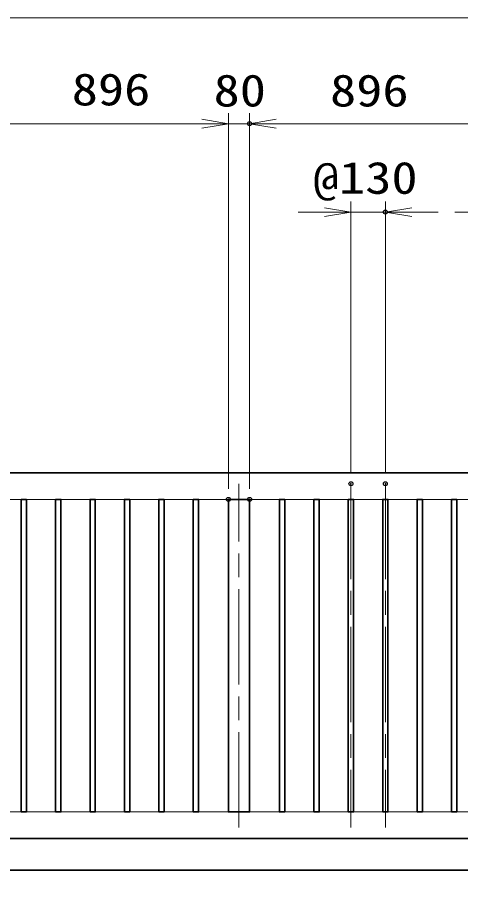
# Model space of a CAD drawing. Units: millimetres at full size. Extents: x -11880 to 11880, y -8400 to 8400.
# Drawn here: x 2010 to 3682, y -1010 to 2345 of the extents above; entities that cross this region are included whole.
import ezdxf
from ezdxf.enums import TextEntityAlignment as Align

# ---------------------------------------------------------------- set-up
doc = ezdxf.new("R2010")
doc.units = ezdxf.units.MM
doc.header["$LTSCALE"] = 30
doc.header["$PDMODE"] = 32
doc.header["$PDSIZE"] = 15
doc.linetypes.add('USER1', pattern=[18, 12, -1.5, 3, -1.5])
for name, color, linetype, lineweight in [('0-1_外形線', 7, 'Continuous', 35), ('0-2_軸線', 200, 'USER1', 15), ('0-4_寸法線', 4, 'Continuous', 18), ('0-5_0', 7, 'Continuous', 18)]:
    doc.layers.add(name, color=color, linetype=linetype, lineweight=lineweight)
doc.layers.add('0-6_Defpoints', color=7, linetype='Continuous')
doc.styles.add('ＭＳ ゴシック', font='')
doc.styles.get('ＭＳ ゴシック').set_extended_font_data('MS Gothic')

# ---------------------------------------------------------------- blocks, each defined once
blk = doc.blocks.new('_Open')
at = {"layer": '0-5_0', "color": 4}
blk.add_line((-30, 5), (0, 0), dxfattribs=at)
blk.add_lwpolyline([(-30, -5), (0, 0), (-30, 0)], dxfattribs=at)
blk = doc.blocks.new('S42')
at = {"layer": '0-4_寸法線'}
for points in [[(19802346.2, 86989310.3), (19763471, 86989310.3), (19739368.5, 87042358.7), (19738127.5, 87045090)], [(19739823.7, 87042565.5), (19738127.5, 87045090), (19738913.3, 87042151.9)]]:
    blk.add_lwpolyline(points, dxfattribs=at)
at = {"layer": '0-4_寸法線', "color": 254, "style": 'ＭＳ ゴシック', "width": 0.75}
blk.add_text('打掛金具（道路側）', height=3637, dxfattribs=at).set_placement((19767671, 86997162), align=Align.BOTTOM_LEFT)
at = {"layer": '0-4_寸法線', "color": 254, "style": 'ＭＳ ゴシック'}
blk.add_text('SUS304（＃400）', height=3637, dxfattribs=at).set_placement((19767239, 86990710.8), align=Align.BOTTOM_LEFT)

msp = doc.modelspace()

# ---------------------------------------------------------------- linework, layer by layer
at = {"layer": '0-1_外形線'}
for p, q in [((-141.9, -753.31), (4858.1, -753.31)), ((-5886.9, -873.31), (5588.1, -873.31))]:
    msp.add_line(p, q, dxfattribs=at)
msp.add_lwpolyline([(4858.1, 626.69), (-141.9, 626.69), (-141.9, 59.19)], dxfattribs=at)
for points in [[(2043.1, -653.31), (2023.1, -653.31), (2023.1, 526.69), (2043.1, 526.69)], [(2153.1, -653.31), (2173.1, -653.31), (2173.1, 526.69), (2153.1, 526.69)], [(2283.1, -653.31), (2303.1, -653.31), (2303.1, 526.69), (2283.1, 526.69)], [(2413.1, -653.31), (2433.1, -653.31), (2433.1, 526.69), (2413.1, 526.69)], [(2543.1, -653.31), (2563.1, -653.31), (2563.1, 526.69), (2543.1, 526.69)], [(2673.1, -653.31), (2693.1, -653.31), (2693.1, 526.69), (2673.1, 526.69)], [(2886.1, 526.69), (2806.1, 526.69), (2806.1, -653.31), (2886.1, -653.31)], [(3019.1, -653.31), (2999.1, -653.31), (2999.1, 526.69), (3019.1, 526.69)], [(3129.1, -653.31), (3149.1, -653.31), (3149.1, 526.69), (3129.1, 526.69)], [(3259.1, -653.31), (3279.1, -653.31), (3279.1, 526.69), (3259.1, 526.69)], [(3389.1, -653.31), (3409.1, -653.31), (3409.1, 526.69), (3389.1, 526.69)], [(3519.1, -653.31), (3539.1, -653.31), (3539.1, 526.69), (3519.1, 526.69)], [(3649.1, -653.31), (3669.1, -653.31), (3669.1, 526.69), (3649.1, 526.69)]]:
    msp.add_lwpolyline(points, close=True, dxfattribs=at)
at = {"layer": '0-2_軸線'}
for p, q in [((2846.1, -712.31), (2846.1, 585.69)), ((3269.1, 585.69), (3269.1, -712.31)), ((3399.1, 585.69), (3399.1, -712.31))]:
    msp.add_line(p, q, dxfattribs=at)
at = {"layer": '0-4_寸法線'}
for p, q in [((-141.9, 2345.25), (4858.1, 2345.25)), ((2806.1, 566.69), (2806.1, 1985.25)), ((2806.1, 566.69), (2806.1, 1985.25)), ((2886.1, 566.69), (2886.1, 1985.25)), ((2886.1, 566.69), (2886.1, 1985.25)), ((2806.1, 1945.25), (1910.1, 1945.25)), ((2010.1, 1945.25), (2110.1, 1945.25)), ((2706.1, 1945.25), (2606.1, 1945.25)), ((2806.1, 1945.25), (2886.1, 1945.25)), ((2886.1, 1945.25), (3782.1, 1945.25)), ((2986.1, 1945.25), (3086.1, 1945.25)), ((3682.1, 1945.25), (3582.1, 1945.25)), ((3269.1, 625.69), (3269.1, 1651.44)), ((3399.1, 625.69), (3399.1, 1651.44)), ((3169.1, 1611.44), (3069.1, 1611.44)), ((3269.1, 1611.44), (3399.1, 1611.44)), ((3499.1, 1611.44), (3599.1, 1611.44)), ((3762.1, 1611.44), (3662.1, 1611.44))]:
    msp.add_line(p, q, dxfattribs=at)
at = {"layer": '0-5_0'}
msp.add_line((-41.9, 526.69), (4758.1, 526.69), dxfattribs=at)
msp.add_lwpolyline([(4758.1, 526.69), (4758.1, -653.31), (-41.9, -653.31), (-41.9, -432.81)], dxfattribs=at)
at = {"layer": '0-6_Defpoints'}
for p in [(2886.1, 1945.25), (3399.1, 1611.44), (3269.1, 585.69), (3399.1, 585.69), (2806.1, 526.69), (2886.1, 526.69)]:
    msp.add_point(p, dxfattribs=at)

# ---------------------------------------------------------------- block references
at = {"layer": '0-4_寸法線'}
for name, p, xscale, yscale in [('_Open', (2806.1, 1945.25), 3.333333, 3.333333), ('_Open', (2806.1, 1945.25), 3.333333, 3.333333), ('_Open', (3269.1, 1611.44), 3.333333, 3.333333), ('S42', (-658026.37, -2901461.32), 0.03333333, 0.03333333)]:
    msp.add_blockref(name, p, dxfattribs=dict(at, xscale=xscale, yscale=yscale))
at = {"layer": '0-4_寸法線', "xscale": 3.333333, "yscale": 3.333333, "rotation": 180}
for p in [(2886.1, 1945.25), (2886.1, 1945.25), (3399.1, 1611.44)]:
    msp.add_blockref('_Open', p, dxfattribs=at)

# ---------------------------------------------------------------- texts
at = {"layer": '0-4_寸法線', "color": 254, "style": 'ＭＳ ゴシック', "width": 1.2}
for s, p in [('896', (2214.1, 1977.93)), ('80', (2750.1, 1973.93)), ('896', (3190.1, 1973.93)), ('@130', (3125.3, 1644.12))]:
    msp.add_text(s, height=121.2, dxfattribs=at).set_placement(p, align=Align.BOTTOM_LEFT)

doc.saveas('drawing.dxf')
